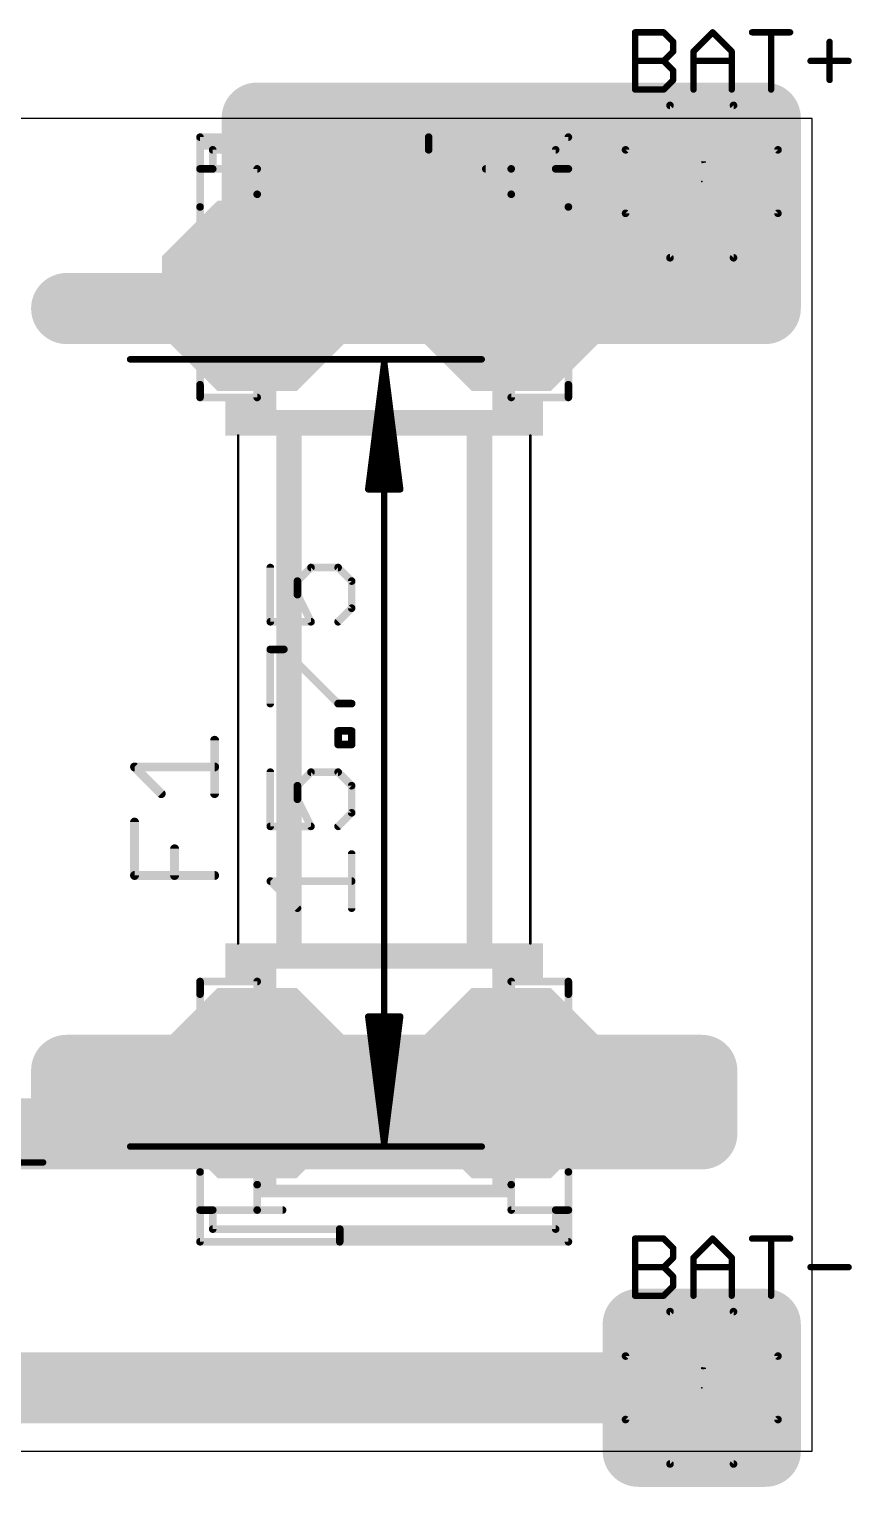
# Model space of a CAD drawing. Extents: x 33.6 to 100.8, y -0.7 to 30.2.
# Drawn here: x 84.34 to 100.79, y -0.71 to 28.45 of the extents above; entities that cross this region are included whole.
import ezdxf

# ---------------------------------------------------------------- set-up
doc = ezdxf.new("R2010")
doc.units = 0
for name, color, linetype in [('1', 14, 'CONTINUOUS'), ('17', 94, 'CONTINUOUS'), ('20', 178, 'CONTINUOUS'), ('21', 250, 'CONTINUOUS'), ('23', 178, 'CONTINUOUS'), ('25', 250, 'CONTINUOUS'), ('27', 250, 'CONTINUOUS'), ('51', 250, 'CONTINUOUS')]:
    doc.layers.add(name, color=color, linetype=linetype)

# ---------------------------------------------------------------- blocks, each defined once
blk = doc.blocks.new('OCTAGONP')
at = {"const_width": 0.5}
blk.add_lwpolyline([(-0.25, -0.1036), (-0.25, 0.1036), (-0.1036, 0.25), (0.1036, 0.25), (0.25, 0.1036), (0.25, -0.1036), (0.1036, -0.25), (-0.1036, -0.25), (-0.25, -0.1036), (-0.25, 0.1036)], dxfattribs=at)
blk = doc.blocks.new('RECT')
blk.add_solid([(-0.5, -0.5), (0.5, -0.5), (-0.5, 0.5), (0.5, 0.5)])

msp = doc.modelspace()

# ---------------------------------------------------------------- linework, layer by layer
at = {"layer": '1', "const_width": 1.4224}
for points in [[(99.06, 26.67), (88.9, 26.67)], [(88.9, 26.67), (88.9, 23.114)], [(99.06, 25.4), (99.06, 26.67)], [(88.9, 24.13), (88.9, 25.4)], [(88.9, 25.4), (97.79, 25.4)], [(97.79, 25.4), (99.06, 25.4)], [(99.06, 25.4), (99.06, 24.13)], [(99.06, 24.13), (88.9, 24.13)], [(88.9, 23.114), (88.9, 24.13)], [(99.06, 22.86), (99.06, 24.13)], [(88.9, 23.114), (88.9, 22.86)], [(85.09, 22.86), (88.9, 22.86)], [(88.9, 22.86), (99.06, 22.86)], [(88.646, 7.62), (85.09, 7.62)], [(85.09, 7.62), (85.09, 6.35)], [(88.646, 6.35), (88.646, 7.62)], [(88.646, 7.62), (97.79, 7.62)], [(97.79, 6.35), (97.79, 7.62)], [(97.536, 7.366), (88.9, 7.366)], [(85.09, 6.35), (82.55, 6.35)], [(88.646, 6.35), (85.09, 6.35)], [(88.646, 6.35), (97.79, 6.35)], [(96.52, 1.27), (96.52, 2.54)], [(96.52, 2.54), (99.06, 2.54)], [(99.06, 2.54), (99.06, 0)], [(80.01, 1.27), (96.52, 1.27)], [(96.52, 0), (96.52, 1.27)], [(96.52, 1.27), (97.79, 1.27)], [(99.06, 0), (96.52, 0)]]:
    msp.add_lwpolyline(points, dxfattribs=at)
at = {"layer": '1'}
for points, const_width in [([(88.9, 27.0256, 1), (88.9, 26.3144)], 0.7112), ([(89.2556, 26.67, 1), (88.5444, 26.67)], 0.7112), ([(99.4156, 26.67, 1), (98.7044, 26.67)], 0.7112), ([(99.06, 26.3144, 1), (99.06, 27.0256)], 0.7112), ([(89.2556, 25.4, 1), (88.5444, 25.4)], 0.7112), ([(88.9, 25.7556, 1), (88.9, 25.0444)], 0.7112), ([(97.79, 25.7556, 1), (97.79, 25.0444)], 0.7112), ([(97.79, 25.0444, 1), (97.79, 25.7556)], 0.7112), ([(99.4156, 25.4, 1), (98.7044, 25.4)], 0.7112), ([(99.06, 25.0444, 1), (99.06, 25.7556)], 0.7112), ([(98.7044, 25.4, 1), (99.4156, 25.4)], 0.7112), ([(88.9, 24.4856, 1), (88.9, 23.7744)], 0.7112), ([(89.2556, 24.13, 1), (88.5444, 24.13)], 0.7112), ([(99.4156, 24.13, 1), (98.7044, 24.13)], 0.7112), ([(99.06, 23.7744, 1), (99.06, 24.4856)], 0.7112), ([(88.5444, 24.13, 1), (89.2556, 24.13)], 0.7112), ([(98.7044, 24.13, 1), (99.4156, 24.13)], 0.7112), ([(89.2556, 23.114, 1), (88.5444, 23.114)], 0.7112), ([(85.09, 23.2156, 1), (85.09, 22.5044)], 0.7112), ([(88.9, 23.2156, 1), (88.9, 22.5044)], 0.7112), ([(88.5444, 23.114, 1), (89.2556, 23.114)], 0.7112), ([(88.5444, 23.114, 1), (89.2556, 23.114)], 0.7112), ([(88.9, 22.5044, 1), (88.9, 23.2156)], 0.7112), ([(99.06, 22.5044, 1), (99.06, 23.2156)], 0.7112), ([(88.5444, 22.86, 1), (89.2556, 22.86)], 0.7112), ([(98.7044, 22.86, 1), (99.4156, 22.86)], 0.7112), ([(85.09, 7.9756, 1), (85.09, 7.2644)], 0.7112), ([(85.4456, 7.62, 1), (84.7344, 7.62)], 0.7112), ([(89.0016, 7.62, 1), (88.2904, 7.62)], 0.7112), ([(88.646, 7.9756, 1), (88.646, 7.2644)], 0.7112), ([(88.646, 7.2644, 1), (88.646, 7.9756)], 0.7112), ([(97.536, 7.366, 0.4142), (97.79, 7.62)], 1.4224), ([(98.1456, 7.62, 1), (97.4344, 7.62)], 0.7112), ([(98.1456, 7.62, 1), (97.4344, 7.62)], 0.7112), ([(97.79, 7.2644, 1), (97.79, 7.9756)], 0.7112), ([(88.9, 7.7216, 1), (88.9, 7.0104)], 0.7112), ([(97.536, 7.7216, 1), (97.536, 7.0104)], 0.7112), ([(97.536, 7.0104, 1), (97.536, 7.7216)], 0.7112), ([(85.09, 6.7056, 1), (85.09, 5.9944)], 0.7112), ([(85.09, 5.9944, 1), (85.09, 6.7056)], 0.7112), ([(88.646, 6.7056, 1), (88.646, 5.9944)], 0.7112), ([(88.646, 5.9944, 1), (88.646, 6.7056)], 0.7112), ([(97.79, 5.9944, 1), (97.79, 6.7056)], 0.7112), ([(84.7344, 6.35, 1), (85.4456, 6.35)], 0.7112), ([(88.2904, 6.35, 1), (89.0016, 6.35)], 0.7112), ([(97.4344, 6.35, 1), (98.1456, 6.35)], 0.7112), ([(96.8756, 2.54, 1), (96.1644, 2.54)], 0.7112), ([(96.52, 2.8956, 1), (96.52, 2.1844)], 0.7112), ([(99.4156, 2.54, 1), (98.7044, 2.54)], 0.7112), ([(99.06, 2.1844, 1), (99.06, 2.8956)], 0.7112), ([(96.8756, 1.27, 1), (96.1644, 1.27)], 0.7112), ([(96.52, 1.6256, 1), (96.52, 0.9144)], 0.7112), ([(96.52, 0.9144, 1), (96.52, 1.6256)], 0.7112), ([(97.79, 0.9144, 1), (97.79, 1.6256)], 0.7112), ([(96.1644, 1.27, 1), (96.8756, 1.27)], 0.7112), ([(96.52, 0.3556, 1), (96.52, -0.3556)], 0.7112), ([(99.06, -0.3556, 1), (99.06, 0.3556)], 0.7112), ([(96.1644, 0, 1), (96.8756, 0)], 0.7112), ([(98.7044, 0, 1), (99.4156, 0)], 0.7112)]:
    msp.add_lwpolyline(points, format="xyb", dxfattribs=dict(at, const_width=const_width))
at = {"layer": '17'}
for points, const_width in [([(86.36, 21.844), (93.39, 21.844)], 0.13), ([(91.44, 21.779), (91.1208, 19.244)], 0.13), ([(91.44, 21.779), (91.18, 19.244)], 0.13), ([(91.44, 21.779), (91.31, 19.244)], 0.13), ([(91.44, 21.779), (91.44, 6.161)], 0.13), ([(91.7592, 19.244), (91.44, 21.779)], 0.13), ([(91.57, 19.244), (91.44, 21.779)], 0.13), ([(91.7, 19.244), (91.44, 21.779)], 0.13), ([(91.1208, 19.244), (91.7592, 19.244)], 0.13), ([(89.1623, 17.6788), (89.1623, 16.5942)], 0.1524), ([(89.7046, 17.4077), (89.9758, 17.6788)], 0.1524), ([(89.9758, 17.6788), (90.5181, 17.6788)], 0.1524), ([(90.5181, 17.6788), (90.7893, 17.4077)], 0.1524), ([(89.7046, 17.1365), (89.7046, 17.4077)], 0.1524), ([(89.9758, 16.5942), (89.7046, 17.1365)], 0.1524), ([(90.7893, 17.4077), (90.7893, 16.8653)], 0.1524), ([(90.7893, 16.8653), (90.5181, 16.5942)], 0.1524), ([(89.1623, 16.5942), (89.9758, 16.5942)], 0.1524), ([(89.1623, 14.957), (89.1623, 16.0417)], 0.1524), ([(89.1623, 16.0417), (89.4335, 16.0417)], 0.1524), ([(89.4335, 16.0417), (90.5181, 14.957)], 0.1524), ([(90.5181, 14.957), (90.7893, 14.957)], 0.1524), ([(90.5181, 14.1384), (90.5181, 14.4096)], 0.1524), ([(90.5181, 14.4096), (90.7893, 14.4096)], 0.1524), ([(90.7893, 14.4096), (90.7893, 14.1384)], 0.1524), ([(90.7893, 14.1384), (90.5181, 14.1384)], 0.1524), ([(89.1623, 13.5859), (89.1623, 12.5013)], 0.1524), ([(89.7046, 13.3148), (89.9758, 13.5859)], 0.1524), ([(89.9758, 13.5859), (90.5181, 13.5859)], 0.1524), ([(90.5181, 13.5859), (90.7893, 13.3148)], 0.1524), ([(89.7046, 13.0436), (89.7046, 13.3148)], 0.1524), ([(90.7893, 13.3148), (90.7893, 12.7724)], 0.1524), ([(89.9758, 12.5013), (89.7046, 13.0436)], 0.1524), ([(90.7893, 12.7724), (90.5181, 12.5013)], 0.1524), ([(89.1623, 12.5013), (89.9758, 12.5013)], 0.1524), ([(90.7893, 10.8641), (90.7893, 11.9488)], 0.1524), ([(89.7046, 10.8641), (89.1623, 11.4065)], 0.1524), ([(89.1623, 11.4065), (90.7893, 11.4065)], 0.1524), ([(91.44, 6.161), (91.1208, 8.696)], 0.13), ([(91.1208, 8.696), (91.7592, 8.696)], 0.13), ([(91.44, 6.161), (91.18, 8.696)], 0.13), ([(91.44, 6.161), (91.31, 8.696)], 0.13), ([(91.7592, 8.696), (91.44, 6.161)], 0.13), ([(91.57, 8.696), (91.44, 6.161)], 0.13), ([(91.7, 8.696), (91.44, 6.161)], 0.13), ([(86.36, 6.096), (93.39, 6.096)], 0.13)]:
    msp.add_lwpolyline(points, dxfattribs=dict(at, const_width=const_width))
for points, const_width in [([(86.36, 21.8765, 1), (86.36, 21.8115)], 0.065), ([(93.39, 21.8115, 1), (93.39, 21.8765)], 0.065), ([(91.4725, 21.779, 1), (91.4075, 21.779)], 0.065), ([(91.4722, 21.7831, 1), (91.4078, 21.7749)], 0.065), ([(91.4725, 21.7773, 1), (91.4075, 21.7807)], 0.065), ([(91.4725, 21.7807, 1), (91.4075, 21.7773)], 0.065), ([(91.4723, 21.7823, 1), (91.4077, 21.7757)], 0.065), ([(91.4723, 21.7757, 1), (91.4077, 21.7823)], 0.065), ([(91.4722, 21.7749, 1), (91.4078, 21.7831)], 0.065), ([(91.0885, 19.2481, 1), (91.153, 19.2399)], 0.065), ([(91.1208, 19.2765, 1), (91.1208, 19.2115)], 0.065), ([(91.1477, 19.2473, 1), (91.2123, 19.2407)], 0.065), ([(91.2775, 19.2457, 1), (91.3425, 19.2423)], 0.065), ([(91.5375, 19.2423, 1), (91.6025, 19.2457)], 0.065), ([(91.6677, 19.2407, 1), (91.7323, 19.2473)], 0.065), ([(91.727, 19.2399, 1), (91.7915, 19.2481)], 0.065), ([(91.7592, 19.2115, 1), (91.7592, 19.2765)], 0.065), ([(89.2004, 17.6788, 1), (89.1242, 17.6788)], 0.0762), ([(89.9758, 17.7169, 1), (89.9758, 17.6407)], 0.0762), ([(90.0027, 17.6519, 1), (89.9489, 17.7058)], 0.0762), ([(90.5451, 17.7058, 1), (90.4912, 17.6519)], 0.0762), ([(90.5181, 17.6407, 1), (90.5181, 17.7169)], 0.0762), ([(89.7427, 17.4077, 1), (89.6665, 17.4077)], 0.0762), ([(89.6777, 17.4346, 1), (89.7316, 17.3807)], 0.0762), ([(89.7387, 17.1535, 1), (89.6706, 17.1195)], 0.0762), ([(90.8274, 17.4077, 1), (90.7512, 17.4077)], 0.0762), ([(90.7624, 17.3807, 1), (90.8162, 17.4346)], 0.0762), ([(89.6665, 17.1365, 1), (89.7427, 17.1365)], 0.0762), ([(90.8162, 16.8384, 1), (90.7624, 16.8923)], 0.0762), ([(89.1623, 16.6323, 1), (89.1623, 16.5561)], 0.0762), ([(89.1242, 16.5942, 1), (89.2004, 16.5942)], 0.0762), ([(89.9417, 16.5771, 1), (90.0099, 16.6112)], 0.0762), ([(89.9758, 16.5561, 1), (89.9758, 16.6323)], 0.0762), ([(90.4912, 16.6211, 1), (90.5451, 16.5672)], 0.0762), ([(90.7512, 16.8653, 1), (90.8274, 16.8653)], 0.0762), ([(89.2004, 16.0417, 1), (89.1242, 16.0417)], 0.0762), ([(89.1623, 16.0798, 1), (89.1623, 16.0036)], 0.0762), ([(89.4604, 16.0686, 1), (89.4065, 16.0147)], 0.0762), ([(89.4335, 16.0036, 1), (89.4335, 16.0798)], 0.0762), ([(89.1242, 14.957, 1), (89.2004, 14.957)], 0.0762), ([(90.5181, 14.9951, 1), (90.5181, 14.9189)], 0.0762), ([(90.4912, 14.9301, 1), (90.5451, 14.984)], 0.0762), ([(90.7893, 14.9189, 1), (90.7893, 14.9951)], 0.0762), ([(90.5562, 14.4096, 1), (90.48, 14.4096)], 0.0762), ([(90.5181, 14.4477, 1), (90.5181, 14.3715)], 0.0762), ([(90.8274, 14.4096, 1), (90.7512, 14.4096)], 0.0762), ([(90.7893, 14.3715, 1), (90.7893, 14.4477)], 0.0762), ([(90.5181, 14.1765, 1), (90.5181, 14.1003)], 0.0762), ([(90.48, 14.1384, 1), (90.5562, 14.1384)], 0.0762), ([(90.7512, 14.1384, 1), (90.8274, 14.1384)], 0.0762), ([(90.7893, 14.1003, 1), (90.7893, 14.1765)], 0.0762), ([(89.2004, 13.5859, 1), (89.1242, 13.5859)], 0.0762), ([(89.9758, 13.624, 1), (89.9758, 13.5478)], 0.0762), ([(90.0027, 13.559, 1), (89.9489, 13.6129)], 0.0762), ([(90.5451, 13.6129, 1), (90.4912, 13.559)], 0.0762), ([(90.5181, 13.5478, 1), (90.5181, 13.624)], 0.0762), ([(89.7427, 13.3148, 1), (89.6665, 13.3148)], 0.0762), ([(89.6777, 13.3417, 1), (89.7316, 13.2878)], 0.0762), ([(90.8274, 13.3148, 1), (90.7512, 13.3148)], 0.0762), ([(90.7624, 13.2878, 1), (90.8162, 13.3417)], 0.0762), ([(89.6665, 13.0436, 1), (89.7427, 13.0436)], 0.0762), ([(89.7387, 13.0607, 1), (89.6706, 13.0266)], 0.0762), ([(90.8162, 12.7455, 1), (90.7624, 12.7994)], 0.0762), ([(89.1623, 12.5394, 1), (89.1623, 12.4632)], 0.0762), ([(89.1242, 12.5013, 1), (89.2004, 12.5013)], 0.0762), ([(89.9417, 12.4842, 1), (90.0099, 12.5183)], 0.0762), ([(89.9758, 12.4632, 1), (89.9758, 12.5394)], 0.0762), ([(90.4912, 12.5282, 1), (90.5451, 12.4743)], 0.0762), ([(90.7512, 12.7724, 1), (90.8274, 12.7724)], 0.0762), ([(90.8274, 11.9488, 1), (90.7512, 11.9488)], 0.0762), ([(89.1893, 11.4334, 1), (89.1354, 11.3795)], 0.0762), ([(89.1623, 11.4446, 1), (89.1623, 11.3684)], 0.0762), ([(90.7893, 11.3684, 1), (90.7893, 11.4446)], 0.0762), ([(89.6777, 10.8372, 1), (89.7316, 10.8911)], 0.0762), ([(90.7512, 10.8641, 1), (90.8274, 10.8641)], 0.0762), ([(91.153, 8.7001, 1), (91.0885, 8.6919)], 0.065), ([(91.1208, 8.7285, 1), (91.1208, 8.6635)], 0.065), ([(91.2123, 8.6993, 1), (91.1477, 8.6927)], 0.065), ([(91.3425, 8.6977, 1), (91.2775, 8.6943)], 0.065), ([(91.6025, 8.6943, 1), (91.5375, 8.6977)], 0.065), ([(91.7323, 8.6927, 1), (91.6677, 8.6993)], 0.065), ([(91.7915, 8.6919, 1), (91.727, 8.7001)], 0.065), ([(91.7592, 8.6635, 1), (91.7592, 8.7285)], 0.065), ([(86.36, 6.1285, 1), (86.36, 6.0635)], 0.065), ([(91.4078, 6.1651, 1), (91.4722, 6.1569)], 0.065), ([(91.4077, 6.1643, 1), (91.4723, 6.1577)], 0.065), ([(91.4075, 6.1593, 1), (91.4725, 6.1627)], 0.065), ([(91.4075, 6.1627, 1), (91.4725, 6.1593)], 0.065), ([(91.4075, 6.161, 1), (91.4725, 6.161)], 0.065), ([(91.4077, 6.1577, 1), (91.4723, 6.1643)], 0.065), ([(91.4078, 6.1569, 1), (91.4722, 6.1651)], 0.065), ([(93.39, 6.0635, 1), (93.39, 6.1285)], 0.065)]:
    msp.add_lwpolyline(points, format="xyb", dxfattribs=dict(at, const_width=const_width))
at = {"layer": '20'}
for p, q in [((100, 26.66), (34.29, 26.66)), ((100, 0), (100, 26.66)), ((34.29, 0), (100, 0))]:
    msp.add_line(p, q, dxfattribs=at)
at = {"layer": '21'}
for points, const_width in [([(96.266, 26.035), (97.155, 26.924)], 0.1524), ([(97.155, 26.924), (98.425, 26.924)], 0.1524), ([(98.425, 26.924), (99.314, 26.035)], 0.1524), ([(87.757, 25.654), (87.757, 26.289)], 0.1524), ([(87.757, 26.289), (92.329, 26.289)], 0.1524), ([(92.329, 26.035), (92.329, 26.289)], 0.1524), ([(92.329, 26.289), (95.123, 26.289)], 0.1524), ([(95.123, 25.654), (95.123, 26.289)], 0.1524), ([(88.011, 26.035), (88.011, 25.654)], 0.1524), ([(92.329, 26.035), (88.011, 26.035)], 0.1524), ([(94.869, 26.035), (92.329, 26.035)], 0.1524), ([(94.869, 26.035), (94.869, 25.654)], 0.1524), ([(96.266, 26.035), (96.266, 24.765)], 0.1524), ([(99.314, 26.035), (99.314, 24.765)], 0.1524), ([(87.757, 25.654), (88.011, 25.654)], 0.1524), ([(87.757, 24.892), (87.757, 25.654)], 0.1524), ([(88.011, 25.654), (88.9, 25.654)], 0.1524), ([(88.9, 25.146), (88.9, 25.654)], 0.1524), ([(93.98, 25.654), (93.472, 25.654)], 0.1524), ([(94.869, 25.654), (93.98, 25.654)], 0.1524), ([(93.98, 25.146), (93.98, 25.654)], 0.1524), ([(95.123, 25.654), (94.869, 25.654)], 0.1524), ([(95.123, 24.892), (95.123, 25.654)], 0.1524), ([(97.155, 23.876), (96.266, 24.765)], 0.1524), ([(98.425, 23.876), (99.314, 24.765)], 0.1524), ([(98.425, 23.876), (97.155, 23.876)], 0.1524), ([(87.757, 21.336), (87.757, 21.082)], 0.1524), ([(95.123, 21.336), (95.123, 21.082)], 0.1524), ([(87.757, 21.082), (88.9, 21.082)], 0.1524), ([(93.98, 21.082), (95.123, 21.082)], 0.1524), ([(88.519, 10.16), (88.519, 20.32)], 0.0508), ([(91.44, 20.32), (91.44, 10.16)], 0.0508), ([(94.361, 20.32), (94.361, 10.16)], 0.0508), ([(88.9, 9.398), (87.757, 9.398)], 0.1524), ([(87.757, 9.144), (87.757, 9.398)], 0.1524), ([(95.123, 9.398), (93.98, 9.398)], 0.1524), ([(95.123, 9.144), (95.123, 9.398)], 0.1524), ([(83.8571, 5.7785), (84.6198, 5.7785)], 0.127), ([(87.757, 4.826), (87.757, 5.588)], 0.1524), ([(95.123, 5.588), (95.123, 4.826)], 0.1524), ([(88.9, 4.826), (88.9, 5.334)], 0.1524), ([(93.98, 5.334), (93.98, 4.826)], 0.1524), ([(87.757, 4.826), (88.011, 4.826)], 0.1524), ([(87.757, 4.826), (87.757, 4.191)], 0.1524), ([(88.011, 4.445), (88.011, 4.826)], 0.1524), ([(88.011, 4.826), (88.9, 4.826)], 0.1524), ([(88.9, 4.826), (89.408, 4.826)], 0.1524), ([(94.869, 4.826), (93.98, 4.826)], 0.1524), ([(95.123, 4.826), (94.869, 4.826)], 0.1524), ([(94.869, 4.445), (94.869, 4.826)], 0.1524), ([(95.123, 4.826), (95.123, 4.191)], 0.1524), ([(88.011, 4.445), (90.551, 4.445)], 0.1524), ([(90.551, 4.191), (90.551, 4.445)], 0.1524), ([(90.551, 4.445), (94.869, 4.445)], 0.1524), ([(90.551, 4.191), (87.757, 4.191)], 0.1524), ([(95.123, 4.191), (90.551, 4.191)], 0.1524), ([(96.266, 1.905), (97.155, 2.794)], 0.1524), ([(97.155, 2.794), (98.425, 2.794)], 0.1524), ([(98.425, 2.794), (99.314, 1.905)], 0.1524), ([(96.266, 1.905), (96.266, 0.635)], 0.1524), ([(99.314, 1.905), (99.314, 0.635)], 0.1524), ([(97.155, -0.254), (96.266, 0.635)], 0.1524), ([(98.425, -0.254), (99.314, 0.635)], 0.1524), ([(98.425, -0.254), (97.155, -0.254)], 0.1524)]:
    msp.add_lwpolyline(points, dxfattribs=dict(at, const_width=const_width))
for points, const_width in [([(97.155, 26.9621, 1), (97.155, 26.8859)], 0.0762), ([(97.1819, 26.8971, 1), (97.1281, 26.9509)], 0.0762), ([(98.4519, 26.9509, 1), (98.3981, 26.8971)], 0.0762), ([(98.425, 26.8859, 1), (98.425, 26.9621)], 0.0762), ([(87.7951, 26.289, 1), (87.7189, 26.289)], 0.0762), ([(87.757, 26.3271, 1), (87.757, 26.2509)], 0.0762), ([(92.3671, 26.289, 1), (92.2909, 26.289)], 0.0762), ([(92.329, 26.3271, 1), (92.329, 26.2509)], 0.0762), ([(92.329, 26.2509, 1), (92.329, 26.3271)], 0.0762), ([(95.1611, 26.289, 1), (95.0849, 26.289)], 0.0762), ([(95.123, 26.2509, 1), (95.123, 26.3271)], 0.0762), ([(88.0491, 26.035, 1), (87.9729, 26.035)], 0.0762), ([(88.011, 26.0731, 1), (88.011, 25.9969)], 0.0762), ([(92.329, 26.0731, 1), (92.329, 25.9969)], 0.0762), ([(92.2909, 26.035, 1), (92.3671, 26.035)], 0.0762), ([(92.329, 25.9969, 1), (92.329, 26.0731)], 0.0762), ([(94.9071, 26.035, 1), (94.8309, 26.035)], 0.0762), ([(94.869, 25.9969, 1), (94.869, 26.0731)], 0.0762), ([(96.3041, 26.035, 1), (96.2279, 26.035)], 0.0762), ([(96.2391, 26.0619, 1), (96.2929, 26.0081)], 0.0762), ([(99.3521, 26.035, 1), (99.2759, 26.035)], 0.0762), ([(99.2871, 26.0081, 1), (99.3409, 26.0619)], 0.0762), ([(87.757, 25.6921, 1), (87.757, 25.6159)], 0.0762), ([(87.7951, 25.654, 1), (87.7189, 25.654)], 0.0762), ([(87.7189, 25.654, 1), (87.7951, 25.654)], 0.0762), ([(88.011, 25.6921, 1), (88.011, 25.6159)], 0.0762), ([(87.9729, 25.654, 1), (88.0491, 25.654)], 0.0762), ([(88.011, 25.6159, 1), (88.011, 25.6921)], 0.0762), ([(88.9381, 25.654, 1), (88.8619, 25.654)], 0.0762), ([(88.9, 25.6159, 1), (88.9, 25.6921)], 0.0762), ([(93.472, 25.6921, 1), (93.472, 25.6159)], 0.0762), ([(93.98, 25.6921, 1), (93.98, 25.6159)], 0.0762), ([(94.0181, 25.654, 1), (93.9419, 25.654)], 0.0762), ([(93.98, 25.6159, 1), (93.98, 25.6921)], 0.0762), ([(94.869, 25.6921, 1), (94.869, 25.6159)], 0.0762), ([(94.8309, 25.654, 1), (94.9071, 25.654)], 0.0762), ([(94.869, 25.6159, 1), (94.869, 25.6921)], 0.0762), ([(95.1611, 25.654, 1), (95.0849, 25.654)], 0.0762), ([(95.0849, 25.654, 1), (95.1611, 25.654)], 0.0762), ([(95.123, 25.6159, 1), (95.123, 25.6921)], 0.0762), ([(88.8619, 25.146, 1), (88.9381, 25.146)], 0.0762), ([(93.9419, 25.146, 1), (94.0181, 25.146)], 0.0762), ([(87.7189, 24.892, 1), (87.7951, 24.892)], 0.0762), ([(95.0849, 24.892, 1), (95.1611, 24.892)], 0.0762), ([(96.2279, 24.765, 1), (96.3041, 24.765)], 0.0762), ([(96.2929, 24.7919, 1), (96.2391, 24.7381)], 0.0762), ([(99.2759, 24.765, 1), (99.3521, 24.765)], 0.0762), ([(99.3409, 24.7381, 1), (99.2871, 24.7919)], 0.0762), ([(97.155, 23.9141, 1), (97.155, 23.8379)], 0.0762), ([(97.1281, 23.8491, 1), (97.1819, 23.9029)], 0.0762), ([(98.3981, 23.9029, 1), (98.4519, 23.8491)], 0.0762), ([(98.425, 23.8379, 1), (98.425, 23.9141)], 0.0762), ([(87.7951, 21.336, 1), (87.7189, 21.336)], 0.0762), ([(95.1611, 21.336, 1), (95.0849, 21.336)], 0.0762), ([(87.757, 21.1201, 1), (87.757, 21.0439)], 0.0762), ([(87.7189, 21.082, 1), (87.7951, 21.082)], 0.0762), ([(88.9, 21.0439, 1), (88.9, 21.1201)], 0.0762), ([(93.98, 21.1201, 1), (93.98, 21.0439)], 0.0762), ([(95.0849, 21.082, 1), (95.1611, 21.082)], 0.0762), ([(95.123, 21.0439, 1), (95.123, 21.1201)], 0.0762), ([(88.5317, 20.32, 1), (88.5063, 20.32)], 0.0254), ([(91.4527, 20.32, 1), (91.4273, 20.32)], 0.0254), ([(94.3737, 20.32, 1), (94.3483, 20.32)], 0.0254), ([(88.5063, 10.16, 1), (88.5317, 10.16)], 0.0254), ([(91.4273, 10.16, 1), (91.4527, 10.16)], 0.0254), ([(94.3483, 10.16, 1), (94.3737, 10.16)], 0.0254), ([(87.757, 9.4361, 1), (87.757, 9.3599)], 0.0762), ([(87.7951, 9.398, 1), (87.7189, 9.398)], 0.0762), ([(88.9, 9.3599, 1), (88.9, 9.4361)], 0.0762), ([(93.98, 9.4361, 1), (93.98, 9.3599)], 0.0762), ([(95.1611, 9.398, 1), (95.0849, 9.398)], 0.0762), ([(95.123, 9.3599, 1), (95.123, 9.4361)], 0.0762), ([(87.7189, 9.144, 1), (87.7951, 9.144)], 0.0762), ([(95.0849, 9.144, 1), (95.1611, 9.144)], 0.0762), ([(84.6198, 5.7468, 1), (84.6198, 5.8102)], 0.0635), ([(87.7951, 5.588, 1), (87.7189, 5.588)], 0.0762), ([(95.1611, 5.588, 1), (95.0849, 5.588)], 0.0762), ([(88.9381, 5.334, 1), (88.8619, 5.334)], 0.0762), ([(94.0181, 5.334, 1), (93.9419, 5.334)], 0.0762), ([(87.757, 4.8641, 1), (87.757, 4.7879)], 0.0762), ([(87.7951, 4.826, 1), (87.7189, 4.826)], 0.0762), ([(87.7189, 4.826, 1), (87.7951, 4.826)], 0.0762), ([(88.0491, 4.826, 1), (87.9729, 4.826)], 0.0762), ([(88.011, 4.8641, 1), (88.011, 4.7879)], 0.0762), ([(88.011, 4.7879, 1), (88.011, 4.8641)], 0.0762), ([(88.9, 4.8641, 1), (88.9, 4.7879)], 0.0762), ([(88.8619, 4.826, 1), (88.9381, 4.826)], 0.0762), ([(88.9, 4.7879, 1), (88.9, 4.8641)], 0.0762), ([(89.408, 4.7879, 1), (89.408, 4.8641)], 0.0762), ([(93.98, 4.8641, 1), (93.98, 4.7879)], 0.0762), ([(93.9419, 4.826, 1), (94.0181, 4.826)], 0.0762), ([(94.869, 4.8641, 1), (94.869, 4.7879)], 0.0762), ([(94.9071, 4.826, 1), (94.8309, 4.826)], 0.0762), ([(94.869, 4.7879, 1), (94.869, 4.8641)], 0.0762), ([(95.1611, 4.826, 1), (95.0849, 4.826)], 0.0762), ([(95.0849, 4.826, 1), (95.1611, 4.826)], 0.0762), ([(95.123, 4.7879, 1), (95.123, 4.8641)], 0.0762), ([(88.011, 4.4831, 1), (88.011, 4.4069)], 0.0762), ([(87.9729, 4.445, 1), (88.0491, 4.445)], 0.0762), ([(90.5891, 4.445, 1), (90.5129, 4.445)], 0.0762), ([(90.551, 4.4831, 1), (90.551, 4.4069)], 0.0762), ([(90.551, 4.4069, 1), (90.551, 4.4831)], 0.0762), ([(94.8309, 4.445, 1), (94.9071, 4.445)], 0.0762), ([(94.869, 4.4069, 1), (94.869, 4.4831)], 0.0762), ([(87.757, 4.2291, 1), (87.757, 4.1529)], 0.0762), ([(87.7189, 4.191, 1), (87.7951, 4.191)], 0.0762), ([(90.551, 4.2291, 1), (90.551, 4.1529)], 0.0762), ([(90.5129, 4.191, 1), (90.5891, 4.191)], 0.0762), ([(90.551, 4.1529, 1), (90.551, 4.2291)], 0.0762), ([(95.0849, 4.191, 1), (95.1611, 4.191)], 0.0762), ([(95.123, 4.1529, 1), (95.123, 4.2291)], 0.0762), ([(97.155, 2.8321, 1), (97.155, 2.7559)], 0.0762), ([(97.1819, 2.7671, 1), (97.1281, 2.8209)], 0.0762), ([(98.4519, 2.8209, 1), (98.3981, 2.7671)], 0.0762), ([(98.425, 2.7559, 1), (98.425, 2.8321)], 0.0762), ([(96.3041, 1.905, 1), (96.2279, 1.905)], 0.0762), ([(96.2391, 1.9319, 1), (96.2929, 1.8781)], 0.0762), ([(99.3521, 1.905, 1), (99.2759, 1.905)], 0.0762), ([(99.2871, 1.8781, 1), (99.3409, 1.9319)], 0.0762), ([(96.2279, 0.635, 1), (96.3041, 0.635)], 0.0762), ([(96.2929, 0.6619, 1), (96.2391, 0.6081)], 0.0762), ([(99.2759, 0.635, 1), (99.3521, 0.635)], 0.0762), ([(99.3409, 0.6081, 1), (99.2871, 0.6619)], 0.0762), ([(97.155, -0.2159, 1), (97.155, -0.2921)], 0.0762), ([(97.1281, -0.2809, 1), (97.1819, -0.2271)], 0.0762), ([(98.3981, -0.2271, 1), (98.4519, -0.2809)], 0.0762), ([(98.425, -0.2921, 1), (98.425, -0.2159)], 0.0762)]:
    msp.add_lwpolyline(points, format="xyb", dxfattribs=dict(at, const_width=const_width))
at = {"layer": '23'}
for p in [(97.79, 25.4), (91.44, 15.24), (97.79, 1.27)]:
    msp.add_point(p, dxfattribs=at)
at = {"layer": '25'}
for points, const_width in [([(96.4565, 27.2415), (96.4565, 28.3855)], 0.127), ([(96.4565, 28.3855), (97.0285, 28.3855)], 0.127), ([(97.0285, 28.3855), (97.2191, 28.1948)], 0.127), ([(97.6259, 28.0042), (98.0072, 28.3855)], 0.127), ([(98.0072, 28.3855), (98.3885, 28.0042)], 0.127), ([(98.7953, 28.3855), (99.5579, 28.3855)], 0.127), ([(99.1766, 27.2415), (99.1766, 28.3855)], 0.127), ([(97.2191, 28.0042), (97.0285, 27.8135)], 0.127), ([(97.2191, 28.1948), (97.2191, 28.0042)], 0.127), ([(97.6259, 27.2415), (97.6259, 28.0042)], 0.127), ([(98.3885, 28.0042), (98.3885, 27.2415)], 0.127), ([(100.346, 28.1948), (100.346, 27.4322)], 0.127), ([(96.4565, 27.8135), (97.0285, 27.8135)], 0.127), ([(97.0285, 27.8135), (97.2191, 27.6228)], 0.127), ([(97.6259, 27.8135), (98.3885, 27.8135)], 0.127), ([(99.9647, 27.8135), (100.7273, 27.8135)], 0.127), ([(97.2191, 27.4322), (97.0285, 27.2415)], 0.127), ([(97.2191, 27.6228), (97.2191, 27.4322)], 0.127), ([(97.0285, 27.2415), (96.4565, 27.2415)], 0.127), ([(88.0491, 13.1561), (88.0491, 14.2238)], 0.1778), ([(86.9814, 13.1561), (86.4475, 13.6899)], 0.1778), ([(86.4475, 13.6899), (88.0491, 13.6899)], 0.1778), ([(86.4475, 11.5189), (86.4475, 12.5866)], 0.1778), ([(87.2483, 11.5189), (87.2483, 12.0528)], 0.1778), ([(88.0491, 11.5189), (86.4475, 11.5189)], 0.1778), ([(96.4565, 3.1115), (96.4565, 4.2555)], 0.127), ([(96.4565, 4.2555), (97.0285, 4.2555)], 0.127), ([(97.0285, 4.2555), (97.2191, 4.0648)], 0.127), ([(97.2191, 4.0648), (97.2191, 3.8742)], 0.127), ([(97.6259, 3.8742), (98.0072, 4.2555)], 0.127), ([(98.0072, 4.2555), (98.3885, 3.8742)], 0.127), ([(98.7953, 4.2555), (99.5579, 4.2555)], 0.127), ([(99.1766, 3.1115), (99.1766, 4.2555)], 0.127), ([(97.2191, 3.8742), (97.0285, 3.6835)], 0.127), ([(97.6259, 3.1115), (97.6259, 3.8742)], 0.127), ([(98.3885, 3.8742), (98.3885, 3.1115)], 0.127), ([(96.4565, 3.6835), (97.0285, 3.6835)], 0.127), ([(97.0285, 3.6835), (97.2191, 3.4928)], 0.127), ([(97.2191, 3.4928), (97.2191, 3.3022)], 0.127), ([(97.6259, 3.6835), (98.3885, 3.6835)], 0.127), ([(99.9647, 3.6835), (100.7273, 3.6835)], 0.127), ([(97.2191, 3.3022), (97.0285, 3.1115)], 0.127), ([(97.0285, 3.1115), (96.4565, 3.1115)], 0.127)]:
    msp.add_lwpolyline(points, dxfattribs=dict(at, const_width=const_width))
for points, const_width in [([(96.4565, 28.4172, 1), (96.4565, 28.3537)], 0.0635), ([(96.4883, 28.3855, 1), (96.4248, 28.3855)], 0.0635), ([(97.0509, 28.4079, 1), (97.006, 28.363)], 0.0635), ([(97.0285, 28.3537, 1), (97.0285, 28.4172)], 0.0635), ([(98.0297, 28.4079, 1), (97.9848, 28.363)], 0.0635), ([(98.0297, 28.363, 1), (97.9848, 28.4079)], 0.0635), ([(98.7953, 28.4172, 1), (98.7953, 28.3537)], 0.0635), ([(99.2084, 28.3855, 1), (99.1449, 28.3855)], 0.0635), ([(99.5579, 28.3537, 1), (99.5579, 28.4172)], 0.0635), ([(97.2509, 28.1948, 1), (97.1874, 28.1948)], 0.0635), ([(97.1874, 28.0042, 1), (97.2509, 28.0042)], 0.0635), ([(97.1967, 28.1724, 1), (97.2416, 28.2173)], 0.0635), ([(97.2416, 27.9817, 1), (97.1967, 28.0266)], 0.0635), ([(97.6576, 28.0042, 1), (97.5941, 28.0042)], 0.0635), ([(97.6034, 28.0266, 1), (97.6483, 27.9817)], 0.0635), ([(98.4203, 28.0042, 1), (98.3568, 28.0042)], 0.0635), ([(98.3661, 27.9817, 1), (98.411, 28.0266)], 0.0635), ([(100.3778, 28.1948, 1), (100.3143, 28.1948)], 0.0635), ([(96.4565, 27.8452, 1), (96.4565, 27.7817)], 0.0635), ([(97.0509, 27.8359, 1), (97.006, 27.791)], 0.0635), ([(97.006, 27.8359, 1), (97.0509, 27.791)], 0.0635), ([(97.0285, 27.7817, 1), (97.0285, 27.8452)], 0.0635), ([(97.6259, 27.8452, 1), (97.6259, 27.7817)], 0.0635), ([(98.3885, 27.7817, 1), (98.3885, 27.8452)], 0.0635), ([(99.9647, 27.8452, 1), (99.9647, 27.7817)], 0.0635), ([(100.7273, 27.7817, 1), (100.7273, 27.8452)], 0.0635), ([(97.2509, 27.6228, 1), (97.1874, 27.6228)], 0.0635), ([(97.1874, 27.4322, 1), (97.2509, 27.4322)], 0.0635), ([(97.1967, 27.6004, 1), (97.2416, 27.6453)], 0.0635), ([(97.2416, 27.4097, 1), (97.1967, 27.4546)], 0.0635), ([(100.3143, 27.4322, 1), (100.3778, 27.4322)], 0.0635), ([(96.4565, 27.2733, 1), (96.4565, 27.2098)], 0.0635), ([(96.4248, 27.2415, 1), (96.4883, 27.2415)], 0.0635), ([(97.006, 27.264, 1), (97.0509, 27.219)], 0.0635), ([(97.0285, 27.2098, 1), (97.0285, 27.2733)], 0.0635), ([(97.5941, 27.2415, 1), (97.6576, 27.2415)], 0.0635), ([(98.3568, 27.2415, 1), (98.4203, 27.2415)], 0.0635), ([(99.1449, 27.2415, 1), (99.2084, 27.2415)], 0.0635), ([(88.0936, 14.2238, 1), (88.0047, 14.2238)], 0.0889), ([(86.4475, 13.7344, 1), (86.4475, 13.6455)], 0.0889), ([(86.479, 13.7213, 1), (86.4161, 13.6585)], 0.0889), ([(88.0491, 13.6455, 1), (88.0491, 13.7344)], 0.0889), ([(86.95, 13.1246, 1), (87.0128, 13.1875)], 0.0889), ([(88.0047, 13.1561, 1), (88.0936, 13.1561)], 0.0889), ([(86.492, 12.5866, 1), (86.4031, 12.5866)], 0.0889), ([(87.2928, 12.0528, 1), (87.2039, 12.0528)], 0.0889), ([(86.4031, 11.5189, 1), (86.492, 11.5189)], 0.0889), ([(86.4475, 11.5633, 1), (86.4475, 11.4745)], 0.0889), ([(87.2039, 11.5189, 1), (87.2928, 11.5189)], 0.0889), ([(88.0491, 11.4745, 1), (88.0491, 11.5633)], 0.0889), ([(96.4565, 4.2872, 1), (96.4565, 4.2237)], 0.0635), ([(96.4883, 4.2555, 1), (96.4248, 4.2555)], 0.0635), ([(97.0509, 4.2779, 1), (97.006, 4.233)], 0.0635), ([(97.0285, 4.2237, 1), (97.0285, 4.2872)], 0.0635), ([(97.2509, 4.0648, 1), (97.1874, 4.0648)], 0.0635), ([(97.1967, 4.0424, 1), (97.2416, 4.0873)], 0.0635), ([(98.0297, 4.2779, 1), (97.9848, 4.233)], 0.0635), ([(98.0297, 4.233, 1), (97.9848, 4.2779)], 0.0635), ([(98.7953, 4.2872, 1), (98.7953, 4.2237)], 0.0635), ([(99.2084, 4.2555, 1), (99.1449, 4.2555)], 0.0635), ([(99.5579, 4.2237, 1), (99.5579, 4.2872)], 0.0635), ([(97.1874, 3.8742, 1), (97.2509, 3.8742)], 0.0635), ([(97.2416, 3.8517, 1), (97.1967, 3.8966)], 0.0635), ([(97.6576, 3.8742, 1), (97.5941, 3.8742)], 0.0635), ([(97.6034, 3.8966, 1), (97.6483, 3.8517)], 0.0635), ([(98.4203, 3.8742, 1), (98.3568, 3.8742)], 0.0635), ([(98.3661, 3.8517, 1), (98.411, 3.8966)], 0.0635), ([(96.4565, 3.7152, 1), (96.4565, 3.6517)], 0.0635), ([(97.0509, 3.7059, 1), (97.006, 3.661)], 0.0635), ([(97.006, 3.7059, 1), (97.0509, 3.661)], 0.0635), ([(97.0285, 3.6517, 1), (97.0285, 3.7152)], 0.0635), ([(97.2509, 3.4928, 1), (97.1874, 3.4928)], 0.0635), ([(97.1967, 3.4704, 1), (97.2416, 3.5153)], 0.0635), ([(97.6259, 3.7152, 1), (97.6259, 3.6517)], 0.0635), ([(98.3885, 3.6517, 1), (98.3885, 3.7152)], 0.0635), ([(99.9647, 3.7152, 1), (99.9647, 3.6517)], 0.0635), ([(100.7273, 3.6517, 1), (100.7273, 3.7152)], 0.0635), ([(97.1874, 3.3022, 1), (97.2509, 3.3022)], 0.0635), ([(97.2416, 3.2797, 1), (97.1967, 3.3246)], 0.0635), ([(96.4565, 3.1433, 1), (96.4565, 3.0797)], 0.0635), ([(96.4248, 3.1115, 1), (96.4883, 3.1115)], 0.0635), ([(97.006, 3.134, 1), (97.0509, 3.089)], 0.0635), ([(97.0285, 3.0797, 1), (97.0285, 3.1433)], 0.0635), ([(97.5941, 3.1115, 1), (97.6576, 3.1115)], 0.0635), ([(98.3568, 3.1115, 1), (98.4203, 3.1115)], 0.0635), ([(99.1449, 3.1115, 1), (99.2084, 3.1115)], 0.0635)]:
    msp.add_lwpolyline(points, format="xyb", dxfattribs=dict(at, const_width=const_width))
at = {"layer": '27'}
for p, q in [((97.79, 25.8064), (97.79, 25.781)), ((97.8027, 25.7979), (97.79, 25.7979)), ((97.79, 25.781), (97.8027, 25.781)), ((97.8069, 25.7937), (97.8027, 25.7979)), ((97.8027, 25.781), (97.8069, 25.7852)), ((97.8069, 25.7852), (97.8069, 25.7937)), ((97.8134, 25.7852), (97.8176, 25.7895)), ((97.8176, 25.781), (97.8134, 25.7852)), ((97.8176, 25.7979), (97.8261, 25.7979)), ((97.8176, 25.7895), (97.8303, 25.7895)), ((97.8303, 25.781), (97.8176, 25.781)), ((97.8261, 25.7979), (97.8303, 25.7937)), ((97.8303, 25.7937), (97.8303, 25.781)), ((97.8368, 25.7979), (97.8452, 25.7979)), ((97.841, 25.8022), (97.841, 25.7852)), ((97.841, 25.7852), (97.8452, 25.781)), ((97.8524, 25.7937), (97.8693, 25.7937)), ((97.8608, 25.8022), (97.8608, 25.7852)), ((97.79, 1.651), (97.79, 1.6764)), ((97.79, 1.6764), (97.8027, 1.6764)), ((97.79, 1.6637), (97.8027, 1.6637)), ((97.8027, 1.651), (97.79, 1.651)), ((97.8027, 1.6764), (97.8069, 1.6722)), ((97.8069, 1.6679), (97.8027, 1.6637)), ((97.8027, 1.6637), (97.8069, 1.6595)), ((97.8069, 1.6552), (97.8027, 1.651)), ((97.8069, 1.6722), (97.8069, 1.6679)), ((97.8069, 1.6595), (97.8069, 1.6552)), ((97.8134, 1.6552), (97.8176, 1.6595)), ((97.8176, 1.651), (97.8134, 1.6552)), ((97.8176, 1.6679), (97.8261, 1.6679)), ((97.8176, 1.6595), (97.8303, 1.6595)), ((97.8303, 1.651), (97.8176, 1.651)), ((97.8261, 1.6679), (97.8303, 1.6637)), ((97.8303, 1.6637), (97.8303, 1.651)), ((97.8368, 1.6679), (97.8452, 1.6679)), ((97.841, 1.6722), (97.841, 1.6552)), ((97.841, 1.6552), (97.8452, 1.651)), ((97.8524, 1.6637), (97.8693, 1.6637))]:
    msp.add_line(p, q, dxfattribs=at)
at = {"layer": '51'}
for points, const_width in [([(97.79, 24.638, 1), (97.79, 26.162, 1), (97.79, 24.638)], 0.1524), ([(97.79, 25.019, 1), (97.79, 25.781, 1), (97.79, 25.019)], 0.254), ([(88.9381, 25.146, 1), (88.8619, 25.146)], 0.0762), ([(94.0181, 25.146, 1), (93.9419, 25.146)], 0.0762), ([(87.7951, 24.892, 1), (87.7189, 24.892)], 0.0762), ([(95.1611, 24.892, 1), (95.0849, 24.892)], 0.0762), ([(87.7189, 21.336, 1), (87.7951, 21.336)], 0.0762), ([(95.0849, 21.336, 1), (95.1611, 21.336)], 0.0762), ([(88.8619, 21.082, 1), (88.9381, 21.082)], 0.0762), ([(93.9419, 21.082, 1), (94.0181, 21.082)], 0.0762), ([(88.9381, 9.398, 1), (88.8619, 9.398)], 0.0762), ([(94.0181, 9.398, 1), (93.9419, 9.398)], 0.0762), ([(87.7951, 9.144, 1), (87.7189, 9.144)], 0.0762), ([(95.1611, 9.144, 1), (95.0849, 9.144)], 0.0762), ([(87.7189, 5.588, 1), (87.7951, 5.588)], 0.0762), ([(95.0849, 5.588, 1), (95.1611, 5.588)], 0.0762), ([(88.8619, 5.334, 1), (88.9381, 5.334)], 0.0762), ([(93.9419, 5.334, 1), (94.0181, 5.334)], 0.0762), ([(97.79, 0.508, 1), (97.79, 2.032, 1), (97.79, 0.508)], 0.1524), ([(97.79, 0.889, 1), (97.79, 1.651, 1), (97.79, 0.889)], 0.254)]:
    msp.add_lwpolyline(points, format="xyb", dxfattribs=dict(at, const_width=const_width))
at = {"layer": '51', "const_width": 0.1524}
for points in [[(88.9, 25.146), (88.9, 21.082)], [(93.98, 25.146), (93.98, 21.082)], [(87.757, 21.336), (87.757, 24.892)], [(95.123, 24.892), (95.123, 21.336)], [(88.9, 5.334), (88.9, 9.398)], [(93.98, 5.334), (93.98, 9.398)], [(87.757, 5.588), (87.757, 9.144)], [(95.123, 9.144), (95.123, 5.588)]]:
    msp.add_lwpolyline(points, dxfattribs=at)

# ---------------------------------------------------------------- block references
at = {"layer": '17', "xscale": 2.54, "yscale": 2.54}
for p in [(97.79, 25.4), (97.79, 25.4), (97.79, 1.27), (97.79, 1.27)]:
    msp.add_blockref('OCTAGONP', p, dxfattribs=at)
at = {"layer": '17', "xscale": 3.81, "yscale": 3.81, "rotation": 90}
for p in [(88.9, 23.114), (88.9, 23.114), (93.98, 23.114), (93.98, 23.114), (88.9, 7.366), (88.9, 7.366), (93.98, 7.366), (93.98, 7.366)]:
    msp.add_blockref('OCTAGONP', p, dxfattribs=at)
at = {"layer": '21', "rotation": 90}
for p, xscale, yscale in [((90.043, 26.162), 0.254, 4.572), ((91.44, 25.273), 0.254, 5.08), ((88.773, 20.955), 0.254, 1.016), ((94.107, 20.955), 0.254, 1.016), ((91.44, 20.574), 0.508, 6.35), ((89.535, 15.24), 10.16, 0.508), ((93.345, 15.24), 10.16, 0.508), ((91.44, 9.906), 0.508, 6.35), ((88.773, 9.525), 0.254, 1.016), ((94.107, 9.525), 0.254, 1.016), ((91.44, 5.207), 0.254, 5.08), ((94.996, 4.6355), 0.381, 0.254), ((92.837, 4.318), 0.254, 4.572)]:
    msp.add_blockref('RECT', p, dxfattribs=dict(at, xscale=xscale, yscale=yscale))
at = {"layer": '51', "xscale": 4.064, "yscale": 0.381, "rotation": 90}
for p in [(89.0905, 23.114), (93.7895, 23.114), (89.0905, 7.366), (93.7895, 7.366)]:
    msp.add_blockref('RECT', p, dxfattribs=at)

doc.saveas('drawing.dxf')
